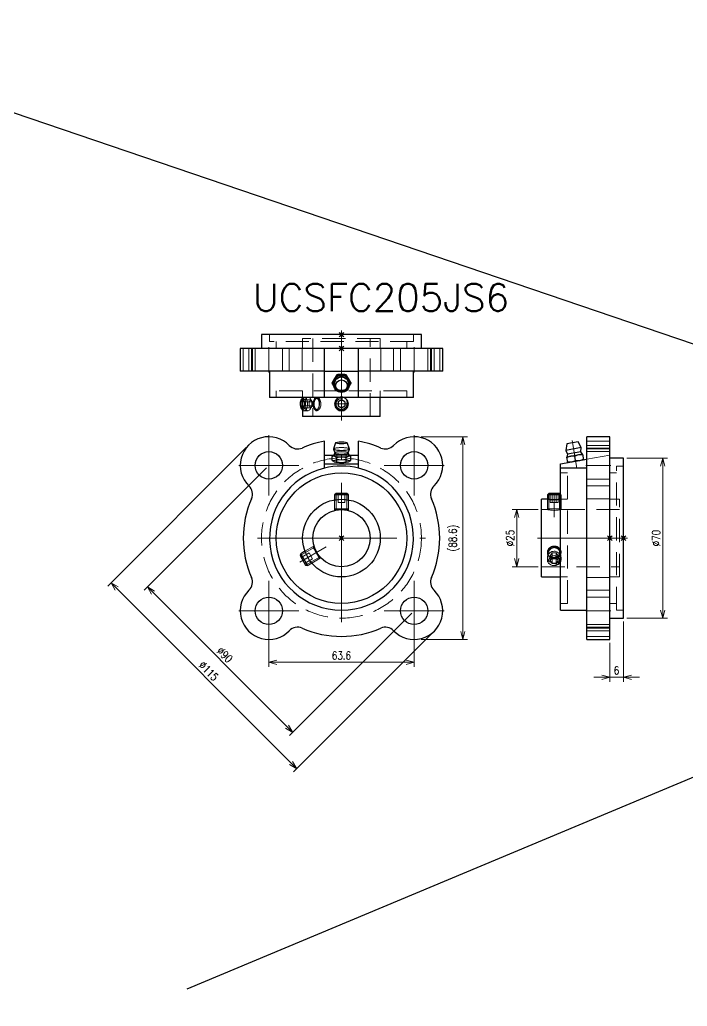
# Model space of a CAD drawing. Header units: millimetres. Extents: x 0 to 49006, y -7876 to 6995.
# Drawn here: x 14538.3 to 14830.6, y 5646.8 to 6078.3 of the extents above; entities that cross this region are included whole.
import ezdxf

# ---------------------------------------------------------------- set-up
doc = ezdxf.new("R2010")
doc.units = ezdxf.units.MM
doc.header["$LTSCALE"] = 3.2
doc.header["$PDMODE"] = 99
doc.header["$PDSIZE"] = 1
doc.linetypes.add('CENTER2', pattern=[28.575, 19.05, -3.175, 3.175, -3.175])
doc.linetypes.add('HIDDEN2', pattern=[4.7625, 3.175, -1.5875])
for name, color, linetype, lineweight in [('01_外形線', 7, 'Continuous', 25), ('02_細線', 5, 'Continuous', 13), ('03_かくれ線', 6, 'HIDDEN2', 13), ('04_中心線', 1, 'CENTER2', 9), ('06_文字', 7, 'Continuous', 13), ('07_寸法線', 3, 'Continuous', 9)]:
    doc.layers.add(name, color=color, linetype=linetype, lineweight=lineweight)
doc.styles.get("Standard").update_dxf_attribs({"font": 'txt.shx', "bigfont": 'extfont2.shx'})
doc.styles.add('寸法用', font='simplex.shx', dxfattribs={"width": 0.8, "bigfont": '@extfont2.shx'})
doc.dimstyles.new('機械製図用', dxfattribs={"dimtxt": 3.5, "dimasz": 3.5, "dimexe": 2, "dimexo": 0, "dimgap": 1.2, "dimtad": 1, "dimdsep": 46, "dimtxsty": '寸法用', "dimblk": 'OPEN30', "dimcen": 0, "dimclrd": 256, "dimclre": 256, "dimclrt": 7, "dimazin": 2, "dimtm": 1e-09, "dimtfac": 0.75, "dimtmove": 0, "dimatfit": 3, "dimldrblk": 'OPEN30', "dimfxl": 1, "dimlwd": -1, "dimlwe": -1, "dimarcsym": 0})

# ---------------------------------------------------------------- blocks, each defined once
blk = doc.blocks.new('_Open30')
at = {"color": 0, "linetype": 'ByBlock', "lineweight": -2}
for p, q in [((-1, 0.27), (0, 0)), ((0, 0), (-1, -0.27)), ((0, 0), (-1, 0))]:
    blk.add_line(p, q, dxfattribs=at)
blk = doc.blocks.new('*D1893')
at = {"layer": '07_寸法線', "transparency": 16777216}
for p, q in [((14646.31, 5882.34), (14592.8, 5828.82)), ((14596.69, 5827.76), (14655.38, 5769.07)), ((14709.95, 5818.7), (14656.44, 5765.19))]:
    blk.add_line(p, q, dxfattribs=at)
at = {"layer": 'Defpoints', "color": 0, "transparency": 16777216}
for p in [(14647.38, 5883.4), (14711.01, 5819.76), (14657.86, 5766.6)]:
    blk.add_point(p, dxfattribs=at)
at = {"layer": '07_寸法線', "transparency": 16777216, "xscale": 3.5, "yscale": 3.5, "zscale": 3.5}
for p, rotation in [((14594.22, 5830.24), 135), ((14657.86, 5766.6), 315)]:
    blk.add_blockref('_Open30', p, dxfattribs=dict(at, rotation=rotation))
at = {"layer": '07_寸法線', "color": 7, "transparency": 16777216, "insert": (14628.12, 5800.51), "char_height": 3.5, "attachment_point": 5, "rotation": 315, "style": '寸法用'}
blk.add_mtext('Ø90', dxfattribs=at)
blk = doc.blocks.new('*D1894')
at = {"layer": '07_寸法線', "transparency": 16777216}
for p, q in [((14637.48, 5891.18), (14576.89, 5830.59)), ((14580.78, 5829.53), (14657.15, 5753.16)), ((14718.79, 5809.86), (14658.21, 5749.28))]:
    blk.add_line(p, q, dxfattribs=at)
at = {"layer": 'Defpoints', "color": 0, "transparency": 16777216}
for p in [(14638.54, 5892.24), (14719.85, 5810.92), (14659.62, 5750.69)]:
    blk.add_point(p, dxfattribs=at)
at = {"layer": '07_寸法線', "transparency": 16777216, "xscale": 3.5, "yscale": 3.5, "zscale": 3.5}
for p, rotation in [((14578.31, 5832.01), 135.0000000000003), ((14659.62, 5750.69), 315.0000000000003)]:
    blk.add_blockref('_Open30', p, dxfattribs=dict(at, rotation=rotation))
at = {"layer": '07_寸法線', "color": 7, "transparency": 16777216, "insert": (14621.05, 5793.43), "char_height": 3.5, "attachment_point": 5, "rotation": 315, "style": '寸法用'}
blk.add_mtext('Ø115', dxfattribs=at)
blk = doc.blocks.new('*D1895')
at = {"layer": '07_寸法線', "transparency": 16777216}
for p, q in [((14647.39, 5818.28), (14647.39, 5795.26)), ((14710.99, 5818.28), (14710.99, 5795.26)), ((14650.89, 5797.26), (14707.49, 5797.26))]:
    blk.add_line(p, q, dxfattribs=at)
at = {"layer": 'Defpoints', "color": 0, "transparency": 16777216}
for p in [(14647.39, 5819.78), (14710.99, 5819.78), (14710.99, 5797.26)]:
    blk.add_point(p, dxfattribs=at)
at = {"layer": '07_寸法線', "transparency": 16777216, "xscale": 3.5, "yscale": 3.5, "zscale": 3.5, "rotation": 180}
blk.add_blockref('_Open30', (14647.39, 5797.26), dxfattribs=at)
at = {"layer": '07_寸法線', "transparency": 16777216, "xscale": 3.5, "yscale": 3.5, "zscale": 3.5}
blk.add_blockref('_Open30', (14710.99, 5797.26), dxfattribs=at)
at = {"layer": '07_寸法線', "color": 7, "transparency": 16777216, "insert": (14679.19, 5800.21), "char_height": 3.5, "attachment_point": 5, "style": '寸法用'}
blk.add_mtext('63.6', dxfattribs=at)
blk = doc.blocks.new('*D1889')
at = {"layer": '07_寸法線', "transparency": 16777216}
for p, q in [((14804.12, 5886.58), (14821.87, 5886.58)), ((14819.87, 5883.08), (14819.87, 5820.08)), ((14804.12, 5816.58), (14821.87, 5816.58))]:
    blk.add_line(p, q, dxfattribs=at)
at = {"layer": 'Defpoints', "color": 0, "transparency": 16777216}
for p in [(14802.62, 5886.58), (14802.62, 5816.58), (14819.87, 5816.58)]:
    blk.add_point(p, dxfattribs=at)
at = {"layer": '07_寸法線', "transparency": 16777216, "xscale": 3.5, "yscale": 3.5, "zscale": 3.5}
for p, rotation in [((14819.87, 5886.58), 90), ((14819.87, 5816.58), 270)]:
    blk.add_blockref('_Open30', p, dxfattribs=dict(at, rotation=rotation))
at = {"layer": '07_寸法線', "color": 7, "transparency": 16777216, "insert": (14816.92, 5851.58), "char_height": 3.5, "attachment_point": 5, "rotation": 90, "style": '寸法用'}
blk.add_mtext('%%C70', dxfattribs=at)
blk = doc.blocks.new('*D1890')
at = {"layer": '07_寸法線', "transparency": 16777216}
for p, q in [((14802.62, 5815.08), (14802.62, 5788.74)), ((14796.62, 5805.76), (14796.62, 5788.74)), ((14793.12, 5790.74), (14789.62, 5790.74)), ((14802.62, 5790.74), (14796.62, 5790.74)), ((14806.12, 5790.74), (14809.62, 5790.74))]:
    blk.add_line(p, q, dxfattribs=at)
at = {"layer": 'Defpoints', "color": 0, "transparency": 16777216}
for p in [(14802.62, 5816.58), (14796.62, 5807.26), (14796.62, 5790.74)]:
    blk.add_point(p, dxfattribs=at)
at = {"layer": '07_寸法線', "transparency": 16777216, "xscale": 3.5, "yscale": 3.5, "zscale": 3.5}
blk.add_blockref('_Open30', (14796.62, 5790.74), dxfattribs=at)
at = {"layer": '07_寸法線', "transparency": 16777216, "xscale": 3.5, "yscale": 3.5, "zscale": 3.5, "rotation": 180}
blk.add_blockref('_Open30', (14802.62, 5790.74), dxfattribs=at)
at = {"layer": '07_寸法線', "color": 7, "transparency": 16777216, "insert": (14799.62, 5793.69), "char_height": 3.5, "attachment_point": 5, "style": '寸法用'}
blk.add_mtext('6', dxfattribs=at)
blk = doc.blocks.new('*D1891')
at = {"layer": '07_寸法線', "transparency": 16777216}
for p, q in [((14765.32, 5864.08), (14753.95, 5864.08)), ((14755.95, 5860.58), (14755.95, 5842.58)), ((14765.32, 5839.08), (14753.95, 5839.08))]:
    blk.add_line(p, q, dxfattribs=at)
at = {"layer": 'Defpoints', "color": 0, "transparency": 16777216}
for p in [(14766.82, 5864.08), (14755.95, 5839.08), (14766.82, 5839.08)]:
    blk.add_point(p, dxfattribs=at)
at = {"layer": '07_寸法線', "transparency": 16777216, "xscale": 3.5, "yscale": 3.5, "zscale": 3.5}
for p, rotation in [((14755.95, 5864.08), 90), ((14755.95, 5839.08), 270)]:
    blk.add_blockref('_Open30', p, dxfattribs=dict(at, rotation=rotation))
at = {"layer": '07_寸法線', "color": 7, "transparency": 16777216, "insert": (14753, 5851.58), "char_height": 3.5, "attachment_point": 5, "rotation": 90, "style": '寸法用'}
blk.add_mtext('%%C25', dxfattribs=at)
blk = doc.blocks.new('*D1892')
at = {"layer": '07_寸法線', "transparency": 16777216}
for p, q in [((14714.01, 5895.9), (14734.32, 5895.9)), ((14732.32, 5892.4), (14732.32, 5810.76)), ((14714.01, 5807.26), (14734.32, 5807.26))]:
    blk.add_line(p, q, dxfattribs=at)
at = {"layer": 'Defpoints', "color": 0, "transparency": 16777216}
for p in [(14711.01, 5895.9), (14711.01, 5807.26), (14732.32, 5807.26)]:
    blk.add_point(p, dxfattribs=at)
at = {"layer": '07_寸法線', "transparency": 16777216, "xscale": 3.5, "yscale": 3.5, "zscale": 3.5}
for p, rotation in [((14732.32, 5895.9), 90), ((14732.32, 5807.26), 270)]:
    blk.add_blockref('_Open30', p, dxfattribs=dict(at, rotation=rotation))
at = {"layer": '07_寸法線', "color": 7, "transparency": 16777216, "insert": (14728.46, 5851.58), "char_height": 3.5, "attachment_point": 5, "rotation": 90, "style": '寸法用'}
blk.add_mtext('(88.6)', dxfattribs=at)

msp = doc.modelspace()

# ---------------------------------------------------------------- linework, layer by layer
for p, q in [((14611.657, 5654.422), (15625.062, 6078.297)), ((14521.495, 6042.504), (15684.574, 5646.809))]:
    msp.add_line(p, q)
at = {"layer": '01_外形線'}
for p, q in [((14714.195, 5940.553), (14644.195, 5940.553)), ((14644.195, 5940.553), (14644.195, 5934.553)), ((14714.195, 5934.553), (14714.195, 5940.553)), ((14634.875, 5934.553), (14634.875, 5924.553)), ((14723.515, 5934.553), (14634.875, 5934.553)), ((14671.695, 5913.053), (14671.695, 5934.553)), ((14686.695, 5913.053), (14686.695, 5934.553)), ((14723.515, 5924.553), (14723.515, 5934.553)), ((14671.695, 5924.553), (14634.875, 5924.553)), ((14647.695, 5924.553), (14647.695, 5913.053)), ((14671.695, 5924.553), (14686.695, 5924.553)), ((14723.515, 5924.553), (14686.695, 5924.553)), ((14710.695, 5913.053), (14710.695, 5924.553)), ((14676.164, 5921.376), (14675.153, 5919.598)), ((14675.153, 5919.283), (14676.164, 5920.952)), ((14677.174, 5923.045), (14676.164, 5921.376)), ((14676.164, 5920.952), (14677.174, 5922.73)), ((14677.174, 5923.045), (14677.174, 5922.73)), ((14682.226, 5921.376), (14681.216, 5923.045)), ((14681.216, 5923.045), (14681.216, 5922.73)), ((14681.216, 5922.73), (14682.226, 5920.952)), ((14683.236, 5919.598), (14682.226, 5921.376)), ((14682.226, 5920.952), (14683.236, 5919.283)), ((14675.153, 5919.598), (14675.153, 5919.283)), ((14675.797, 5918.139), (14675.153, 5919.283)), ((14677.174, 5915.836), (14677.028, 5916.072)), ((14677.363, 5915.827), (14677.174, 5915.836)), ((14681.216, 5915.836), (14681.005, 5915.826)), ((14681.359, 5916.067), (14681.216, 5915.836)), ((14683.236, 5919.283), (14682.598, 5918.148)), ((14683.236, 5919.598), (14683.236, 5919.283)), ((14710.695, 5913.053), (14647.695, 5913.053)), ((14661.973, 5912.702), (14661.618, 5912.201)), ((14662.195, 5913.053), (14662.195, 5904.753)), ((14679.195, 5911.985), (14677.695, 5911.119)), ((14680.695, 5911.119), (14679.195, 5911.985)), ((14696.195, 5904.753), (14696.195, 5913.053)), ((14661.618, 5908.304), (14661.973, 5907.803)), ((14677.695, 5911.119), (14677.695, 5909.387)), ((14677.695, 5909.387), (14679.195, 5908.521)), ((14679.195, 5908.521), (14680.695, 5909.387)), ((14680.695, 5911.119), (14680.695, 5909.387)), ((14696.195, 5904.753), (14662.195, 5904.753)), ((14796.622, 5895.898), (14786.622, 5895.898)), ((14786.622, 5807.258), (14786.622, 5895.898)), ((14796.622, 5807.258), (14796.622, 5895.898)), ((14671.695, 5882.172), (14671.695, 5893.919)), ((14675.739, 5890.529), (14676.239, 5888.81)), ((14676.639, 5893.245), (14675.741, 5890.595)), ((14682.649, 5890.595), (14681.75, 5893.245)), ((14682.151, 5888.81), (14682.651, 5890.529)), ((14686.695, 5882.172), (14686.695, 5893.919)), ((14777.794, 5892.774), (14777.377, 5889.959)), ((14784.192, 5891.161), (14777.377, 5889.959)), ((14777.377, 5889.959), (14778.173, 5888.322)), ((14782.837, 5893.663), (14777.794, 5892.774)), ((14784.192, 5891.161), (14782.837, 5893.663)), ((14784.003, 5889.35), (14784.192, 5891.161)), ((14671.695, 5887.869), (14675.786, 5887.869)), ((14675.153, 5885.55), (14675.153, 5887.337)), ((14676.229, 5888.844), (14675.706, 5887.693)), ((14677.174, 5884.942), (14677.174, 5886.729)), ((14681.216, 5884.942), (14681.216, 5886.729)), ((14682.684, 5887.693), (14682.161, 5888.844)), ((14682.604, 5887.869), (14686.695, 5887.869)), ((14683.236, 5885.55), (14683.236, 5887.337)), ((14775.122, 5884.078), (14786.622, 5886.106)), ((14778.173, 5888.322), (14777.851, 5887.037)), ((14784.745, 5888.252), (14777.851, 5887.037)), ((14778.275, 5884.634), (14777.851, 5887.037)), ((14784.003, 5889.35), (14778.173, 5888.322)), ((14781.668, 5885.55), (14781.353, 5887.337)), ((14784.745, 5888.252), (14784.003, 5889.35)), ((14784.745, 5888.252), (14785.169, 5885.85)), ((14802.622, 5886.578), (14796.622, 5886.578)), ((14802.622, 5816.578), (14802.622, 5886.578)), ((14671.695, 5884.078), (14686.695, 5884.078)), ((14675.778, 5885.102), (14675.862, 5885.056)), ((14675.784, 5885.099), (14676.164, 5884.938)), ((14682.528, 5885.056), (14682.611, 5885.101)), ((14775.122, 5820.078), (14775.122, 5884.078)), ((14786.622, 5882.172), (14775.122, 5882.172)), ((14676.808, 5871.078), (14676.195, 5870.465)), ((14676.195, 5870.465), (14676.195, 5868.313)), ((14682.195, 5870.465), (14676.195, 5870.465)), ((14681.581, 5871.078), (14676.808, 5871.078)), ((14682.195, 5870.465), (14681.581, 5871.078)), ((14682.195, 5868.311), (14682.195, 5870.465)), ((14766.822, 5834.578), (14766.822, 5868.578)), ((14769.332, 5868.578), (14766.822, 5868.578)), ((14769.935, 5871.078), (14769.322, 5870.465)), ((14769.322, 5870.465), (14769.322, 5868.576)), ((14775.122, 5870.465), (14769.322, 5870.465)), ((14774.708, 5871.078), (14769.935, 5871.078)), ((14772.14, 5868.312), (14772.403, 5868.311)), ((14775.122, 5870.665), (14774.708, 5871.078)), ((14661.339, 5844.733), (14661.114, 5843.895)), ((14661.114, 5843.895), (14663.501, 5839.761)), ((14663.204, 5845.81), (14661.339, 5844.733)), ((14661.339, 5844.733), (14664.339, 5839.537)), ((14663.501, 5839.761), (14664.339, 5839.537)), ((14664.339, 5839.537), (14666.202, 5840.613)), ((14766.822, 5834.578), (14775.122, 5834.578)), ((14775.122, 5820.078), (14786.622, 5820.078)), ((14796.622, 5816.578), (14802.622, 5816.578)), ((14786.622, 5807.258), (14796.622, 5807.258))]:
    msp.add_line(p, q, dxfattribs=at)
for points in [[(14679.195, 5923.1), (14679.051, 5923.099), (14678.58, 5923.094), (14678.111, 5923.083), (14677.64, 5923.066), (14677.174, 5923.045)], [(14677.174, 5922.73), (14677.666, 5922.708), (14678.164, 5922.691), (14678.678, 5922.68), (14679.195, 5922.676)], [(14681.216, 5923.045), (14680.724, 5923.068), (14680.226, 5923.085), (14679.712, 5923.096), (14679.195, 5923.1)], [(14679.195, 5922.676), (14679.339, 5922.676), (14679.81, 5922.681), (14680.279, 5922.692), (14680.75, 5922.709), (14681.216, 5922.73)], [(14675.153, 5887.337), (14675.648, 5887.709), (14675.73, 5887.758)], [(14676.164, 5887.341), (14676.092, 5887.361), (14675.622, 5887.411), (14675.153, 5887.337)], [(14675.153, 5885.55), (14675.648, 5885.177), (14675.784, 5885.099)], [(14677.174, 5886.729), (14676.679, 5887.101), (14676.164, 5887.341)], [(14679.195, 5887.037), (14679.051, 5887.035), (14678.111, 5886.944), (14677.174, 5886.729)], [(14681.216, 5886.729), (14680.226, 5886.952), (14679.195, 5887.037)], [(14682.226, 5887.341), (14682.154, 5887.318), (14681.684, 5887.085), (14681.216, 5886.729)], [(14683.236, 5887.337), (14682.741, 5887.411), (14682.226, 5887.341)], [(14682.606, 5885.099), (14682.768, 5885.194), (14683.236, 5885.55)], [(14682.661, 5887.757), (14682.768, 5887.692), (14683.236, 5887.337)], [(14779.575, 5887.341), (14779.453, 5887.318), (14779.056, 5887.218), (14778.667, 5887.085), (14778.282, 5886.919), (14777.906, 5886.729)], [(14781.353, 5887.337), (14780.911, 5887.389), (14780.469, 5887.411), (14780.02, 5887.397), (14779.575, 5887.341)], [(14779.999, 5884.938), (14780.121, 5884.961), (14780.518, 5885.061), (14780.906, 5885.194), (14781.292, 5885.359), (14781.668, 5885.55)], [(14783.022, 5887.949), (14782.9, 5887.925), (14782.502, 5887.825), (14782.114, 5887.692), (14781.728, 5887.527), (14781.353, 5887.337)], [(14781.668, 5885.55), (14782.109, 5885.497), (14782.551, 5885.475), (14783.001, 5885.49), (14783.445, 5885.546)], [(14784.799, 5887.945), (14784.358, 5887.997), (14783.916, 5888.019), (14783.466, 5888.005), (14783.022, 5887.949)], [(14783.445, 5885.546), (14783.567, 5885.569), (14783.965, 5885.669), (14784.353, 5885.802), (14784.739, 5885.967), (14785.115, 5886.157)], [(14676.164, 5884.938), (14676.236, 5884.918), (14676.706, 5884.868), (14677.174, 5884.942)], [(14677.174, 5884.942), (14678.164, 5884.719), (14679.195, 5884.634)], [(14679.195, 5884.634), (14679.339, 5884.636), (14680.279, 5884.727), (14681.216, 5884.942)], [(14681.216, 5884.942), (14681.711, 5884.867), (14682.226, 5884.938)], [(14682.226, 5884.938), (14682.298, 5884.961), (14682.606, 5885.099)], [(14778.221, 5884.942), (14778.662, 5884.89), (14779.105, 5884.867), (14779.554, 5884.882), (14779.999, 5884.938)], [(14772.322, 5868.311), (14771.83, 5868.318), (14771.338, 5868.34), (14770.887, 5868.373), (14770.465, 5868.414), (14770.101, 5868.458), (14769.791, 5868.502), (14769.559, 5868.538), (14769.399, 5868.565), (14769.328, 5868.577), (14769.322, 5868.578)], [(14775.129, 5868.545), (14774.978, 5868.521), (14774.707, 5868.48), (14774.374, 5868.437), (14773.974, 5868.393), (14773.534, 5868.355), (14773.046, 5868.327), (14772.69, 5868.315), (14772.322, 5868.311)]]:
    msp.add_lwpolyline(points, dxfattribs=at)
for centre, radius in [((14647.375, 5883.398), 6), ((14711.015, 5883.398), 6), ((14679.195, 5851.578), 28.6), ((14679.195, 5851.578), 17), ((14679.195, 5851.578), 12.5), ((14647.375, 5819.758), 6), ((14711.015, 5819.758), 6)]:
    msp.add_circle(centre, radius, dxfattribs=at)
for centre, radius, start, end in [((14679.195, 5910.253), 3, 111.03947, 68.96053), ((14679.195, 5910.253), 3, 68.96053, 111.03947), ((14647.375, 5883.398), 12.5, 44.00864, 225.99136), ((14711.015, 5883.398), 12.5, 314.00864, 135.99136), ((14659.962, 5895.556), 5, 224.00864, 293.62142), ((14679.195, 5851.578), 43, 100.04483, 113.62142), ((14679.195, 5851.578), 43, 66.37859, 79.95517), ((14698.428, 5895.556), 5, 246.37858, 315.99136), ((14679.195, 5851.578), 31.5, 103.77415, 76.22585), ((14679.195, 5851.578), 31.5, 76.22585, 103.77415), ((14635.217, 5870.811), 5, 336.37858, 45.99136), ((14723.173, 5870.811), 5, 134.00864, 203.62142), ((14679.195, 5851.578), 43, 156.37858, 203.62142), ((14679.195, 5851.578), 43, 336.37858, 23.62142), ((14635.217, 5832.345), 5, 314.00864, 23.62142), ((14723.173, 5832.345), 5, 156.37858, 225.99136), ((14647.375, 5819.758), 12.5, 134.00864, 315.99136), ((14711.015, 5819.758), 12.5, 224.00864, 45.99136), ((14659.962, 5807.6), 5, 66.37858, 135.99136), ((14679.195, 5851.578), 43, 246.37858, 293.62142), ((14698.428, 5807.6), 5, 44.00864, 113.62142)]:
    msp.add_arc(centre, radius, start, end, dxfattribs=at)
for centre, major_axis, ratio, start_param, end_param in [((14679.195, 5919.229), (3.5, 0), 0.9848078, 1.5707963, 3.2929318), ((14679.195, 5919.229), (3.5, 0), 0.9848078, 6.1318461, 7.8539816), ((14662.307, 5910.253), (0, -2.387), 0.5, 3.7570724, 5.6677056), ((14662.839, 5910.253), (0, -3), 0.5, 3.5852078, 5.8395702), ((14679.195, 5890.56), (-3.46, 0), 0.1736482, 6.2243758, 9.4835875), ((14679.195, 5887.645), (-3.5, 0), 0.1736482, 6.2044125, 9.5035508), ((14679.195, 5888.836), (-2.96, 0), 0.1736482, 0.0504005, 3.0911922), ((14679.195, 5885.242), (3.5, 0), 0.1736482, 3.4519588, 3.6651914), ((14679.195, 5885.242), (3.5, 0), 0.1736482, 3.6651914, 4.712389), ((14679.195, 5885.242), (3.5, 0), 0.1736482, 4.712389, 5.9728192)]:
    msp.add_ellipse(centre, major_axis=major_axis, ratio=ratio, start_param=start_param, end_param=end_param, dxfattribs=at)
for centre, major_axis, ratio in [((14679.195, 5918.715), (-3.46, 0), 0.9848078), ((14679.195, 5918.246), (-2.56, 0), 0.9848078), ((14679.195, 5893.219), (-2.56, 0), 0.1736482)]:
    msp.add_ellipse(centre, major_axis=major_axis, ratio=ratio, dxfattribs=at)
for p in [(14679.195, 5940.553), (14679.195, 5934.553), (14679.195, 5851.578), (14679.195, 5851.578), (14796.622, 5851.578), (14802.622, 5851.578)]:
    msp.add_point(p, dxfattribs=at)
at = {"layer": '02_細線'}
for p, q in [((14656.366, 5934.553), (14656.366, 5924.553)), ((14661.965, 5934.553), (14661.965, 5924.553)), ((14696.425, 5934.553), (14696.425, 5924.553)), ((14702.024, 5934.553), (14702.024, 5924.553)), ((14796.622, 5874.407), (14786.622, 5874.407)), ((14676.808, 5871.078), (14676.808, 5868.41)), ((14681.581, 5871.078), (14681.581, 5868.41)), ((14769.935, 5871.078), (14769.935, 5868.481)), ((14774.708, 5871.078), (14774.708, 5868.481)), ((14796.622, 5868.808), (14786.622, 5868.808)), ((14661.114, 5843.895), (14663.425, 5845.229)), ((14663.501, 5839.761), (14665.812, 5841.095)), ((14796.622, 5834.348), (14786.622, 5834.348)), ((14796.622, 5828.749), (14786.622, 5828.749))]:
    msp.add_line(p, q, dxfattribs=at)
msp.add_arc((14679.195, 5910.253), 2.387, 75, 15, dxfattribs=at)
at = {"layer": '03_かくれ線'}
for p, q in [((14647.695, 5940.553), (14647.695, 5937.553)), ((14710.695, 5937.553), (14647.695, 5937.553)), ((14650.595, 5937.553), (14650.595, 5934.553)), ((14696.195, 5938.853), (14662.195, 5938.853)), ((14662.195, 5938.853), (14662.195, 5934.553)), ((14666.695, 5938.853), (14666.695, 5904.753)), ((14691.695, 5904.753), (14691.695, 5938.853)), ((14696.195, 5934.553), (14696.195, 5938.853)), ((14707.795, 5934.553), (14707.795, 5937.553)), ((14710.695, 5937.553), (14710.695, 5940.553)), ((14636.195, 5934.553), (14636.195, 5924.553)), ((14638.691, 5934.553), (14638.691, 5924.553)), ((14639.798, 5934.553), (14639.798, 5924.553)), ((14640.217, 5924.553), (14640.217, 5934.553)), ((14641.375, 5934.553), (14641.375, 5924.553)), ((14653.375, 5924.553), (14653.375, 5934.553)), ((14705.015, 5934.553), (14705.015, 5924.553)), ((14717.015, 5924.553), (14717.015, 5934.553)), ((14718.173, 5934.553), (14718.173, 5924.553)), ((14718.592, 5934.553), (14718.592, 5924.553)), ((14719.699, 5934.553), (14719.699, 5924.553)), ((14722.195, 5924.553), (14722.195, 5934.553)), ((14707.795, 5916.053), (14650.595, 5916.053)), ((14650.595, 5916.053), (14650.595, 5913.053)), ((14662.195, 5916.053), (14662.195, 5913.053)), ((14675.153, 5919.598), (14676.164, 5917.929)), ((14676.164, 5917.506), (14675.797, 5918.139)), ((14676.164, 5917.929), (14677.174, 5916.152)), ((14677.028, 5916.072), (14676.164, 5917.506)), ((14677.174, 5916.152), (14677.174, 5915.836)), ((14679.195, 5915.782), (14678.64, 5915.787)), ((14681.216, 5916.152), (14682.226, 5917.929)), ((14681.216, 5916.152), (14681.216, 5915.836)), ((14682.226, 5917.506), (14681.359, 5916.067)), ((14682.226, 5917.929), (14683.236, 5919.598)), ((14682.598, 5918.148), (14682.226, 5917.506)), ((14696.195, 5913.053), (14696.195, 5916.053)), ((14707.795, 5913.053), (14707.795, 5916.053)), ((14661.557, 5911.119), (14662.307, 5911.985)), ((14665.772, 5911.985), (14662.307, 5911.985)), ((14662.307, 5911.985), (14663.057, 5911.119)), ((14664.473, 5913.253), (14662.839, 5913.253)), ((14665.022, 5911.119), (14665.772, 5911.985)), ((14665.772, 5911.985), (14666.522, 5911.119)), ((14667.504, 5912.702), (14667.326, 5912.452)), ((14669.059, 5912.201), (14668.881, 5912.452)), ((14661.557, 5911.119), (14661.557, 5909.387)), ((14666.522, 5911.119), (14661.557, 5911.119)), ((14662.307, 5908.521), (14661.557, 5909.387)), ((14666.522, 5909.387), (14661.557, 5909.387)), ((14663.057, 5909.387), (14662.307, 5908.521)), ((14665.772, 5908.521), (14662.307, 5908.521)), ((14662.839, 5907.253), (14664.474, 5907.253)), ((14663.057, 5911.119), (14663.057, 5909.387)), ((14665.022, 5909.387), (14665.022, 5911.119)), ((14665.772, 5908.521), (14665.022, 5909.387)), ((14666.522, 5909.387), (14665.772, 5908.521)), ((14666.522, 5911.119), (14666.522, 5909.387)), ((14667.326, 5908.054), (14667.504, 5907.803)), ((14668.881, 5908.054), (14669.059, 5908.304)), ((14796.622, 5893.919), (14786.622, 5893.919)), ((14796.622, 5892.082), (14786.622, 5892.082)), ((14796.622, 5890.975), (14786.622, 5890.975)), ((14786.622, 5890.556), (14796.622, 5890.556)), ((14675.73, 5887.758), (14675.784, 5887.788)), ((14675.862, 5887.83), (14675.778, 5887.785)), ((14675.784, 5887.788), (14676.164, 5887.949)), ((14675.786, 5887.869), (14682.604, 5887.869)), ((14676.244, 5888.877), (14676.229, 5888.844)), ((14677.174, 5886.729), (14677.174, 5887.945)), ((14681.216, 5886.729), (14681.216, 5887.945)), ((14682.161, 5888.844), (14682.146, 5888.877)), ((14682.611, 5887.785), (14682.528, 5887.83)), ((14682.606, 5887.788), (14682.661, 5887.757)), ((14796.622, 5889.398), (14786.622, 5889.398)), ((14796.622, 5887.869), (14786.622, 5886.106)), ((14799.622, 5820.078), (14799.622, 5883.078)), ((14802.622, 5883.078), (14799.622, 5883.078)), ((14778.122, 5880.178), (14775.122, 5880.178)), ((14778.122, 5822.978), (14778.122, 5880.178)), ((14786.622, 5877.398), (14796.622, 5877.398)), ((14799.622, 5880.178), (14796.622, 5880.178)), ((14676.195, 5868.311), (14676.195, 5864.078)), ((14676.808, 5868.41), (14676.808, 5864.078)), ((14677.695, 5867.078), (14677.695, 5871.078)), ((14679.195, 5867.078), (14679.195, 5871.078)), ((14680.695, 5867.078), (14680.695, 5871.078)), ((14681.581, 5868.41), (14681.581, 5864.078)), ((14682.195, 5868.311), (14682.195, 5864.078)), ((14769.322, 5868.578), (14769.322, 5864.078)), ((14769.937, 5868.48), (14769.935, 5864.078)), ((14770.59, 5867.078), (14770.59, 5871.078)), ((14771.456, 5867.078), (14771.456, 5871.078)), ((14773.188, 5867.078), (14773.188, 5871.078)), ((14774.054, 5867.078), (14774.054, 5871.078)), ((14774.707, 5868.48), (14774.708, 5864.078)), ((14775.322, 5870.465), (14775.122, 5870.665)), ((14775.322, 5870.465), (14775.122, 5870.465)), ((14775.322, 5868.578), (14775.129, 5868.545)), ((14778.122, 5868.578), (14775.319, 5868.578)), ((14775.322, 5868.578), (14775.322, 5870.465)), ((14775.322, 5868.578), (14775.322, 5864.078)), ((14800.922, 5868.578), (14796.622, 5868.578)), ((14800.922, 5834.578), (14800.922, 5868.578)), ((14676.502, 5864.385), (14676.195, 5864.078)), ((14676.195, 5864.078), (14676.195, 5863.714)), ((14682.195, 5864.078), (14676.195, 5864.078)), ((14676.502, 5864.385), (14676.808, 5864.078)), ((14676.502, 5864.385), (14681.888, 5864.385)), ((14677.695, 5867.078), (14680.695, 5867.078)), ((14681.581, 5864.078), (14681.888, 5864.385)), ((14682.195, 5864.078), (14681.888, 5864.385)), ((14682.195, 5863.715), (14682.195, 5864.078)), ((14800.922, 5864.078), (14766.822, 5864.078)), ((14769.629, 5864.385), (14769.322, 5864.078)), ((14769.629, 5864.385), (14769.935, 5864.078)), ((14769.629, 5864.385), (14775.015, 5864.385)), ((14770.59, 5867.078), (14774.054, 5867.078)), ((14774.708, 5864.078), (14775.015, 5864.385)), ((14775.322, 5864.078), (14775.015, 5864.385)), ((14663.204, 5845.81), (14666.87, 5847.926)), ((14663.425, 5845.229), (14667.176, 5847.395)), ((14666.87, 5847.926), (14666.757, 5847.507)), ((14667.176, 5847.395), (14666.757, 5847.507)), ((14669.451, 5842.842), (14666.757, 5847.507)), ((14667.184, 5848.107), (14666.87, 5847.926)), ((14666.87, 5847.926), (14669.87, 5842.73)), ((14665.022, 5845.127), (14661.557, 5843.127)), ((14665.772, 5843.828), (14662.307, 5841.828)), ((14666.522, 5842.529), (14663.057, 5840.529)), ((14666.522, 5842.529), (14665.022, 5845.127)), ((14665.812, 5841.095), (14669.563, 5843.261)), ((14666.204, 5840.613), (14669.87, 5842.73)), ((14669.451, 5842.842), (14669.563, 5843.261)), ((14669.451, 5842.842), (14669.87, 5842.73)), ((14669.87, 5842.73), (14670.185, 5842.912)), ((14769.322, 5843.079), (14769.322, 5842.135)), ((14770.59, 5843.828), (14771.456, 5845.127)), ((14770.59, 5843.828), (14770.59, 5841.828)), ((14771.456, 5842.529), (14770.59, 5843.828)), ((14770.59, 5841.828), (14771.456, 5843.127)), ((14771.456, 5845.127), (14773.188, 5845.127)), ((14771.456, 5845.127), (14771.456, 5843.127)), ((14773.188, 5843.127), (14771.456, 5843.127)), ((14773.188, 5842.529), (14771.456, 5842.529)), ((14771.456, 5842.529), (14771.456, 5840.529)), ((14773.188, 5845.127), (14774.054, 5843.828)), ((14773.188, 5845.127), (14773.188, 5843.127)), ((14774.054, 5843.828), (14773.188, 5842.529)), ((14773.188, 5843.127), (14774.054, 5841.828)), ((14773.188, 5842.529), (14773.188, 5840.529)), ((14774.054, 5843.828), (14774.054, 5841.828)), ((14775.322, 5842.135), (14775.322, 5843.078)), ((14766.822, 5839.078), (14800.922, 5839.078)), ((14771.456, 5840.529), (14770.59, 5841.828)), ((14773.188, 5840.529), (14771.456, 5840.529)), ((14774.054, 5841.828), (14773.188, 5840.529)), ((14775.122, 5834.578), (14778.122, 5834.578)), ((14796.622, 5834.578), (14800.922, 5834.578)), ((14796.622, 5825.758), (14786.622, 5825.758)), ((14775.122, 5822.978), (14778.122, 5822.978)), ((14796.622, 5822.978), (14799.622, 5822.978)), ((14799.622, 5820.078), (14802.622, 5820.078)), ((14786.622, 5813.758), (14796.622, 5813.758)), ((14796.622, 5812.6), (14786.622, 5812.6)), ((14796.622, 5812.181), (14786.622, 5812.181)), ((14796.622, 5811.074), (14786.622, 5811.074)), ((14786.622, 5808.578), (14796.622, 5808.578))]:
    msp.add_line(p, q, dxfattribs=at)
for points in [[(14677.174, 5916.152), (14677.666, 5916.174), (14678.164, 5916.191), (14678.678, 5916.202), (14679.195, 5916.206)], [(14678.64, 5915.787), (14678.58, 5915.788), (14678.111, 5915.799), (14677.64, 5915.815), (14677.363, 5915.827)], [(14679.195, 5916.206), (14679.339, 5916.206), (14679.81, 5916.201), (14680.279, 5916.189), (14680.75, 5916.173), (14681.216, 5916.152)], [(14681.005, 5915.826), (14680.724, 5915.814), (14680.226, 5915.797), (14679.712, 5915.786), (14679.195, 5915.782)], [(14664.473, 5913.253), (14664.249, 5913.217), (14664.024, 5913.101), (14663.822, 5912.905), (14663.647, 5912.638), (14663.499, 5912.3), (14663.381, 5911.904), (14663.292, 5911.458), (14663.234, 5910.977), (14663.211, 5910.618), (14663.204, 5910.253)], [(14664.472, 5907.253), (14664.638, 5907.27), (14664.896, 5907.366), (14665.154, 5907.539), (14665.403, 5907.79), (14665.633, 5908.107), (14665.837, 5908.49), (14666.002, 5908.923), (14666.122, 5909.395), (14666.189, 5909.893), (14666.201, 5910.394), (14666.159, 5910.891), (14666.064, 5911.366), (14665.923, 5911.811), (14665.738, 5912.216), (14665.521, 5912.566), (14665.276, 5912.854), (14665.016, 5913.069), (14664.753, 5913.203), (14664.493, 5913.252), (14664.473, 5913.253)], [(14668.37, 5907.253), (14668.13, 5907.294), (14667.914, 5907.416), (14667.726, 5907.616), (14667.566, 5907.886), (14667.434, 5908.227), (14667.332, 5908.624), (14667.257, 5909.075), (14667.209, 5909.56), (14667.188, 5910.057), (14667.191, 5910.56), (14667.217, 5911.043), (14667.267, 5911.504), (14667.343, 5911.934), (14667.447, 5912.318), (14667.583, 5912.654), (14667.751, 5912.923), (14667.881, 5913.062)], [(14667.881, 5913.062), (14667.949, 5913.115), (14668.176, 5913.226), (14668.37, 5913.253)], [(14668.37, 5913.253), (14668.522, 5913.238), (14668.679, 5913.193), (14668.942, 5913.057), (14668.947, 5913.054)], [(14668.947, 5913.054), (14669.203, 5912.846), (14669.455, 5912.561), (14669.685, 5912.213), (14669.885, 5911.802), (14670.04, 5911.345), (14670.142, 5910.859), (14670.185, 5910.354), (14670.167, 5909.86), (14670.093, 5909.377), (14669.967, 5908.921), (14669.795, 5908.501), (14669.58, 5908.121), (14669.336, 5907.799), (14669.07, 5907.542), (14668.796, 5907.363), (14668.579, 5907.281), (14668.37, 5907.253)], [(14663.204, 5910.253), (14663.218, 5909.754), (14663.262, 5909.269), (14663.334, 5908.812), (14663.437, 5908.395), (14663.57, 5908.028), (14663.733, 5907.722), (14663.926, 5907.487), (14664.146, 5907.33), (14664.384, 5907.258), (14664.472, 5907.253)], [(14676.164, 5885.546), (14676.092, 5885.526), (14675.622, 5885.476), (14675.153, 5885.55)], [(14676.164, 5887.949), (14676.236, 5887.969), (14676.706, 5888.018), (14677.174, 5887.945)], [(14677.174, 5886.157), (14676.679, 5885.785), (14676.164, 5885.546)], [(14677.174, 5887.945), (14678.164, 5888.168), (14679.195, 5888.252)], [(14679.195, 5885.85), (14679.051, 5885.851), (14678.111, 5885.943), (14677.174, 5886.157)], [(14679.195, 5888.252), (14679.339, 5888.251), (14680.279, 5888.159), (14681.216, 5887.945)], [(14681.216, 5886.157), (14680.226, 5885.934), (14679.195, 5885.85)], [(14681.216, 5887.945), (14681.711, 5888.019), (14682.226, 5887.949)], [(14682.226, 5885.546), (14682.154, 5885.569), (14681.684, 5885.802), (14681.216, 5886.157)], [(14682.226, 5887.949), (14682.298, 5887.925), (14682.606, 5887.788)], [(14683.236, 5885.55), (14682.741, 5885.475), (14682.226, 5885.546)], [(14769.322, 5864.078), (14769.362, 5864.068), (14769.486, 5864.04), (14769.682, 5863.997), (14769.956, 5863.941), (14770.291, 5863.881), (14770.694, 5863.821), (14771.137, 5863.77), (14771.629, 5863.732), (14772.119, 5863.714), (14772.629, 5863.717), (14773.105, 5863.738), (14773.573, 5863.777), (14773.998, 5863.828), (14774.387, 5863.887), (14774.719, 5863.947), (14774.992, 5864.003), (14775.182, 5864.045), (14775.295, 5864.072), (14775.322, 5864.078)], [(14769.322, 5845.328), (14769.363, 5845.762), (14769.486, 5846.193), (14769.685, 5846.608), (14769.956, 5846.993), (14770.296, 5847.343), (14770.694, 5847.638), (14771.144, 5847.871), (14771.629, 5848.029), (14772.126, 5848.102), (14772.629, 5848.093), (14773.112, 5848.004), (14773.573, 5847.84), (14774.003, 5847.604), (14774.387, 5847.308), (14774.723, 5846.95), (14774.992, 5846.55), (14775.131, 5846.262)], [(14772.322, 5845.81), (14771.823, 5845.769), (14771.338, 5845.651), (14770.881, 5845.459), (14770.465, 5845.2), (14770.097, 5844.88), (14769.791, 5844.511), (14769.556, 5844.103), (14769.399, 5843.671), (14769.328, 5843.233), (14769.322, 5843.078)], [(14775.123, 5844.42), (14774.915, 5844.067), (14774.63, 5843.743), (14774.283, 5843.466), (14773.871, 5843.237), (14773.414, 5843.066), (14772.928, 5842.959), (14772.423, 5842.914), (14771.929, 5842.932), (14771.446, 5843.01), (14770.99, 5843.146), (14770.57, 5843.339), (14770.19, 5843.59), (14769.868, 5843.893), (14769.612, 5844.248), (14769.433, 5844.642), (14769.35, 5844.979), (14769.322, 5845.328)], [(14769.322, 5843.078), (14769.34, 5842.798), (14769.435, 5842.383), (14769.609, 5841.994), (14769.859, 5841.639), (14770.176, 5841.327), (14770.559, 5841.063), (14770.992, 5840.856), (14771.465, 5840.711), (14771.962, 5840.63), (14772.463, 5840.616), (14772.96, 5840.667), (14773.435, 5840.781), (14773.88, 5840.955), (14774.285, 5841.19), (14774.635, 5841.478), (14774.924, 5841.818), (14775.139, 5842.199), (14775.272, 5842.611), (14775.322, 5843.043), (14775.322, 5843.078)], [(14775.322, 5843.078), (14775.287, 5843.477), (14775.17, 5843.908), (14774.975, 5844.32), (14774.707, 5844.703), (14774.369, 5845.048), (14773.974, 5845.34), (14773.527, 5845.569), (14773.046, 5845.725), (14772.687, 5845.788), (14772.322, 5845.81)], [(14775.322, 5845.328), (14775.307, 5845.071), (14775.262, 5844.82), (14775.126, 5844.427), (14775.123, 5844.42)], [(14775.131, 5846.262), (14775.184, 5846.121), (14775.295, 5845.676), (14775.322, 5845.328)]]:
    msp.add_lwpolyline(points, dxfattribs=at)
for centre, radius in [((14679.195, 5910.253), 2.693), ((14679.195, 5851.578), 35)]:
    msp.add_circle(centre, radius, dxfattribs=at)
for centre, major_axis, ratio in [((14679.195, 5919.653), (-3.5, 0), 0.9848078), ((14679.195, 5919.019), (-2.96, 0), 0.9848078), ((14668.104, 5910.253), (0, 2.693), 0.5), ((14668.37, 5910.253), (0, -3), 0.5), ((14668.37, 5910.253), (0, -2.387), 0.5), ((14772.322, 5845.175), (-2.693, 0), 0.8660254), ((14772.322, 5845.328), (-2.386, 0), 0.8660254), ((14772.322, 5842.135), (3, 0), 0.8660254), ((14772.322, 5841.828), (-2.386, 0), 0.8660254)]:
    msp.add_ellipse(centre, major_axis=major_axis, ratio=ratio, dxfattribs=at)
for centre, major_axis, ratio, start_param, end_param in [((14679.195, 5919.229), (3.5, 0), 0.9848078, 3.2929318, 3.6651914), ((14679.195, 5919.229), (3.5, 0), 0.9848078, 3.6651914, 4.712389), ((14679.195, 5919.229), (3.5, 0), 0.9848078, 4.712389, 5.7595865), ((14679.195, 5919.229), (3.5, 0), 0.9848078, 5.7595865, 6.1318461), ((14662.307, 5910.253), (0, -2.386), 0.5, 5.6677056, 10.0402577), ((14662.839, 5910.253), (0, -3), 0.5, 5.8395702, 9.8683931), ((14679.195, 5890.56), (-3.46, 0), 0.1736482, 3.2004022, 6.2243758), ((14679.195, 5885.242), (3.5, 0), 0.1736482, 2.6179939, 3.4519588), ((14679.195, 5887.645), (-3.5, 0), 0.1736482, 3.2203655, 6.2044125), ((14679.195, 5885.242), (3.5, 0), 0.1736482, 1.5707963, 2.6179939), ((14679.195, 5888.836), (-2.96, 0), 0.1736482, 3.0911922, 6.3335858), ((14679.195, 5885.242), (3.5, 0), 0.1736482, 5.9728192, 7.8539816), ((14772.322, 5845.328), (3, 0), 0.8660254, 0.367208, 3.1415927), ((14772.322, 5845.328), (3, 0), 0.8660254, 3.1415927, 6.6503933)]:
    msp.add_ellipse(centre, major_axis=major_axis, ratio=ratio, start_param=start_param, end_param=end_param, dxfattribs=at)
at = {"layer": '04_中心線'}
for p, q in [((14679.195, 5942.343), (14679.195, 5902.963)), ((14647.375, 5924.053), (14647.375, 5935.053)), ((14711.015, 5924.053), (14711.015, 5935.053)), ((14676.045, 5910.253), (14682.345, 5910.253)), ((14647.375, 5870.273), (14647.375, 5896.523)), ((14711.015, 5870.273), (14711.015, 5896.523)), ((14782.271, 5882.13), (14780.125, 5894.299)), ((14679.195, 5814.828), (14679.195, 5888.328)), ((14634.25, 5883.398), (14660.5, 5883.398)), ((14697.89, 5883.398), (14724.14, 5883.398)), ((14786.122, 5883.398), (14797.122, 5883.398)), ((14772.322, 5871.428), (14772.322, 5860.703)), ((14642.445, 5851.578), (14715.945, 5851.578)), ((14804.412, 5851.578), (14765.032, 5851.578)), ((14661.015, 5841.082), (14672.53, 5847.73)), ((14647.375, 5806.633), (14647.375, 5832.883)), ((14711.015, 5806.633), (14711.015, 5832.883)), ((14634.25, 5819.758), (14660.5, 5819.758)), ((14697.89, 5819.758), (14724.14, 5819.758)), ((14786.122, 5819.758), (14797.122, 5819.758))]:
    msp.add_line(p, q, dxfattribs=at)

# ---------------------------------------------------------------- texts
at = {"layer": '06_文字'}
msp.add_text('UCSFC205JS6', height=12, dxfattribs=at).set_placement((14640.442, 5950.813))

# ---------------------------------------------------------------- dimensions: what is measured, and where the dimension line sits
at = {"layer": '07_寸法線'}
for base, p1, p2, text, override, picture, middle in [((14732.322, 5807.258), (14711.015, 5895.898), (14711.015, 5807.258), '(<>)', {"dimscale": 0, "dimexo": 3, "dimdec": 1}, '*D1892', (14728.455, 5851.578)), ((14819.866, 5816.578), (14802.622, 5886.578), (14802.622, 5816.578), '%%C<>', {"dimexo": 1.5}, '*D1889', (14816.916, 5851.578)), ((14755.952, 5839.078), (14766.822, 5864.078), (14766.822, 5839.078), '%%C<>', {"dimexo": 1.5}, '*D1891', (14753.002, 5851.578))]:
    dim = msp.add_linear_dim(base=base, p1=p1, p2=p2, angle=90, text=text, dimstyle='機械製図用', override=override, dxfattribs=at)
    dim.commit()
    dim.dimension.update_dxf_attribs({"geometry": picture, "text_midpoint": middle})
for base, p1, p2, text, picture, middle in [((14659.624, 5750.69), (14638.536, 5892.237), (14719.854, 5810.919), 'Ø115', '*D1894', (14618.965, 5791.348)), ((14657.856, 5766.6), (14647.375, 5883.398), (14711.015, 5819.758), 'Ø90', '*D1893', (14626.036, 5798.419))]:
    dim = msp.add_linear_dim(base=base, p1=p1, p2=p2, angle=315, text=text, dimstyle='機械製図用', override={"dimexo": 1.5}, dxfattribs=at)
    dim.commit()
    dim.dimension.update_dxf_attribs({"geometry": picture, "text_midpoint": middle, "dimtype": 161})
dim = msp.add_linear_dim(base=(14710.995, 5797.258), p1=(14647.395, 5819.778), p2=(14710.995, 5819.778), text='63.6', dimstyle='機械製図用', override={"dimexo": 1.5}, dxfattribs=at)
dim.commit()
dim.dimension.update_dxf_attribs({"geometry": '*D1895', "text_midpoint": (14679.195, 5797.258), "dimtype": 160})
dim = msp.add_linear_dim(base=(14796.622, 5790.743), p1=(14802.622, 5816.578), p2=(14796.622, 5807.258), dimstyle='機械製図用', override={"dimexo": 1.5}, dxfattribs=at)
dim.commit()
dim.dimension.update_dxf_attribs({"geometry": '*D1890', "text_midpoint": (14799.622, 5793.693)})

doc.saveas('drawing.dxf')
